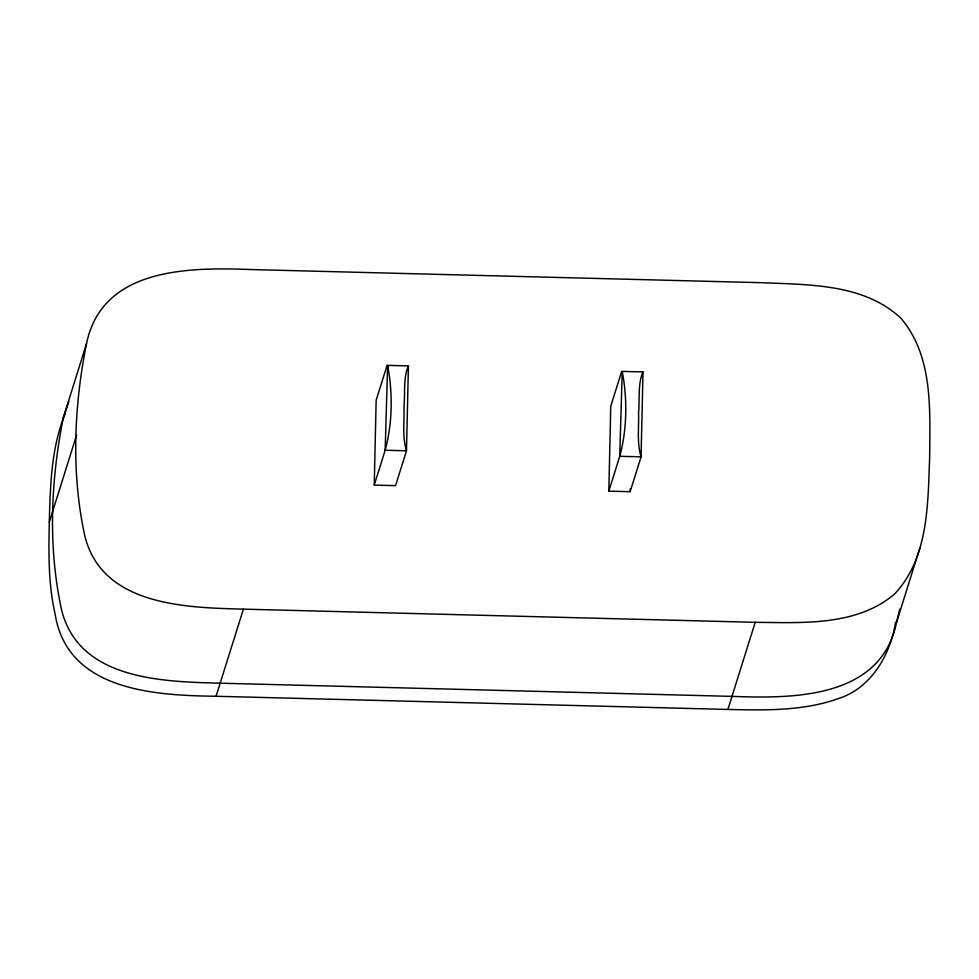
<?xml version="1.0" encoding="UTF-8"?>
<svg xmlns="http://www.w3.org/2000/svg" width="979" height="979" viewBox="0 0 979 979"><rect width="100%" height="100%" fill="white"/><g stroke="black" fill="none" stroke-linecap="round" stroke-linejoin="round"><path stroke-width="1.47" d="M65.287 413.493C52.156 445.188 50.541 480.028 49.513 513.889C48.742 547.224 47.628 581.036 55.057 613.784C67.196 690.746 154.388 695.433 216.078 696.265L727.911 709.445C764.636 710.252 802.535 711.231 837.669 698.822C871.237 688.482 890.144 655.086 895.626 622.228M86.519 343.653C73.976 406.322 71.1 472.93 84.745 535.623C101.877 605.671 185.227 607.629 243.392 609.146L755.213 622.326C802.266 622.681 856.233 626.413 894.561 594.057C928.814 557.675 927.786 503.732 929.671 456.924C929.928 409.993 933.342 356.148 900.815 318.138C864.102 283.91 810 284.791 762.922 282.735L251.089 269.555C189.608 267.243 102.159 267.316 86.519 343.653L63.305 417.703C50.761 480.371 47.885 546.98 61.542 609.684C78.663 679.72 162.012 681.678 220.177 683.195L731.998 696.375C793.492 698.688 880.929 698.614 896.58 622.277L919.795 548.228M374.235 485.094L376.156 400.203L387.084 365.351L408.414 365.901L406.481 450.793L395.565 485.645L374.235 485.094L385.163 450.242L387.623 365.412C392.909 392.567 392.481 423.601 385.163 450.242L406.481 450.793C402.136 436.793 404.474 421.203 403.96 406.615C405.306 393.374 403.067 377.857 408.414 365.901M608.828 491.14L610.749 406.236L621.677 371.396L642.995 371.934L641.074 456.838L630.146 491.678L608.828 491.14L619.744 456.287L622.216 371.445C627.502 398.612 627.074 429.634 619.744 456.287L641.074 456.838C636.729 442.826 639.054 427.236 638.553 412.648C639.899 399.42 637.647 383.89 642.995 371.934M630.146 491.678L630.219 488.656M899.713 609.158L896.58 622.277M49.329 522.076L76.631 434.957M216.078 696.265L243.392 609.146M727.911 709.445L755.213 622.326M63.305 417.703L68.836 401.831"/></g></svg>
